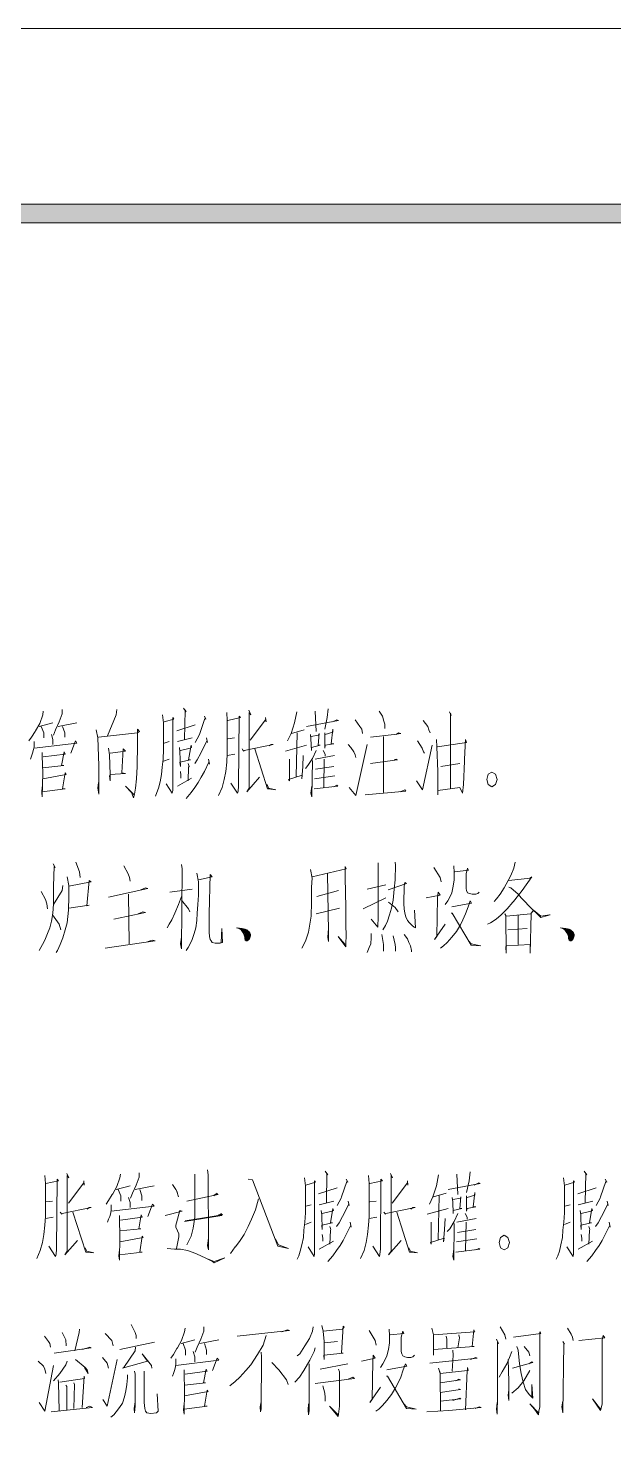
# Model space of a CAD drawing. Header units: millimetres. Extents: x 0 to 829, y 0 to 586.
# Drawn here: x 403.1 to 434.2, y 509.6 to 585.6 of the extents above; entities that cross this region are included whole.
import ezdxf

# ---------------------------------------------------------------- set-up
doc = ezdxf.new("R2010")
doc.units = ezdxf.units.MM

msp = doc.modelspace()

# ---------------------------------------------------------------- hatches: boundary and pattern name
h = msp.add_hatch(color=0)
h.dxf.hatch_style = 2
h.paths.add_polyline_path([(819.788528, 576.266028), (818.80075, 575.281778), (25.142472, 575.281778), (24.154694, 576.266028)])

# ---------------------------------------------------------------- linework, layer by layer
at = {"color": 0, "lineweight": 0}
for points in [[(0, 0), (0, 585.632278), (829.154778, 585.632278), (829.154778, 0)], [(819.788528, 576.266028), (818.80075, 575.281778), (25.142472, 575.281778), (24.154694, 576.266028)], [(428.039389, 545.599056), (427.95825, 545.874222), (427.76775, 545.987111), (427.573722, 545.874222), (427.492583, 545.599056), (427.573722, 545.323889), (427.76775, 545.211), (427.95825, 545.323889)], [(428.695556, 520.911667), (428.614417, 521.186833), (428.423917, 521.299722), (428.229889, 521.186833), (428.152278, 520.911667), (428.229889, 520.6365), (428.423917, 520.523611), (428.614417, 520.6365)]]:
    msp.add_lwpolyline(points, close=True, dxfattribs=at)
for points in [[(403.856472, 549.246778), (403.82825, 549.05275), (403.665972, 548.587083), (403.44725, 548.199028), (403.422556, 548.160222), (403.232056, 547.849778), (403.094472, 547.65575)], [(404.861889, 549.324389), (404.861889, 549.091556), (404.699611, 548.664694), (404.509111, 548.237833), (404.39975, 547.966194)], [(407.768778, 549.324389), (407.740556, 549.05275), (407.278417, 547.927389)], [(410.213528, 549.05275), (410.266444, 548.625889), (410.266444, 547.772167), (410.266444, 547.190083), (410.24175, 546.685611), (410.185306, 546.25875), (410.160611, 545.870694), (410.079472, 545.482639), (409.994806, 545.133389), (409.913667, 544.900556), (409.832528, 544.706528)], [(410.294667, 548.664694), (410.809722, 548.819917), (410.756806, 548.897528), (410.756806, 548.742306), (410.756806, 545.715472), (410.756806, 545.327417), (410.756806, 545.016972), (410.728583, 544.86175), (410.404028, 545.366222)], [(411.328306, 549.402), (411.462361, 549.207972), (411.409444, 549.285583), (411.381222, 547.733361)], [(412.443083, 548.975139), (412.524222, 548.819917), (412.467778, 548.858722), (412.196139, 548.043806), (412.171444, 547.966194), (411.952722, 547.578139)], [(413.635472, 549.169167), (413.663694, 548.742306), (413.663694, 547.694556), (413.663694, 547.073667), (413.663694, 546.996056), (413.635472, 546.530389), (413.582556, 546.025917), (413.501417, 545.599056), (413.392056, 545.172194), (413.201556, 544.745333)], [(413.691917, 548.742306), (414.36925, 548.897528), (414.288111, 548.975139), (414.263417, 545.249806), (414.235194, 544.978167), (414.206972, 544.86175), (413.854194, 545.405028)], [(414.806694, 549.285583), (414.912528, 549.05275), (414.831389, 549.169167), (414.831389, 545.133389), (414.697333, 544.939361), (415.374667, 545.715472)], [(415.70275, 548.897528), (415.730972, 548.664694), (415.70275, 548.781111), (414.887833, 547.694556)], [(417.360806, 549.207972), (417.251444, 548.625889), (417.060944, 548.043806), (416.870444, 547.65575)], [(418.338, 549.246778), (418.390917, 548.160222)], [(419.043556, 549.363194), (418.990639, 548.897528), (418.853056, 548.276639)], [(421.759944, 549.246778), (421.92575, 548.975139), (422.006889, 548.7035), (422.059806, 548.548278), (422.059806, 548.315444)], [(425.509972, 549.207972), (425.591111, 549.013944), (425.566417, 549.130361), (425.566417, 545.133389)], [(403.63775, 548.431861), (404.371528, 548.625889)], [(403.747111, 548.431861), (403.881167, 548.082611), (403.881167, 547.810972)], [(404.643167, 548.431861), (405.648583, 548.625889)], [(404.886583, 548.431861), (404.995944, 548.082611), (404.995944, 547.849778)], [(406.682222, 548.237833), (406.763361, 547.810972), (406.816278, 546.336361), (406.816278, 546.297556), (406.816278, 545.366222), (406.816278, 544.822944), (406.763361, 545.133389), (406.791583, 545.443833)], [(406.791583, 547.849778), (408.883556, 548.082611), (408.989389, 548.160222), (408.883556, 548.276639), (408.883556, 547.384111), (408.855333, 546.375167), (408.855333, 546.297556), (408.827111, 545.637861), (408.774194, 545.133389), (408.71775, 544.822944), (408.664833, 544.628917), (408.555472, 544.900556), (408.230917, 545.249806), (408.693056, 544.784139)], [(411.952722, 548.509472), (410.975528, 548.199028)], [(417.089167, 548.043806), (417.7665, 548.237833)], [(417.3855, 548.082611), (417.332583, 545.754278)], [(417.875861, 548.431861), (419.586833, 548.742306), (419.505694, 548.781111), (419.262278, 548.664694)], [(418.853056, 548.082611), (418.853056, 547.267694), (418.881278, 547.422917), (419.343417, 547.500528), (419.205833, 547.500528), (419.2905, 548.276639), (419.2905, 548.121417), (418.881278, 548.005)], [(420.482889, 548.781111), (420.729833, 548.431861), (420.839194, 548.276639), (420.863889, 548.043806)], [(421.297806, 547.849778), (422.550167, 548.005), (422.902944, 548.043806), (422.793583, 548.082611), (422.659528, 548.005)], [(424.098861, 548.742306), (424.342278, 548.431861), (424.395194, 548.237833), (424.479861, 548.082611)], [(403.366111, 547.616944), (403.366111, 547.345306), (403.337889, 547.190083), (403.284972, 546.996056), (403.232056, 546.840833), (403.175611, 546.685611)], [(403.366111, 547.267694), (405.648583, 547.539333), (405.567444, 547.65575), (405.324028, 546.996056)], [(404.290389, 548.005), (404.371528, 547.733361), (404.371528, 547.461722)], [(410.566306, 547.616944), (410.294667, 547.539333)], [(411.000222, 547.616944), (411.790444, 547.810972)], [(411.109583, 547.3065), (411.137806, 547.073667), (411.166028, 546.297556), (411.137806, 546.530389), (411.709306, 546.646806), (411.599944, 546.646806), (411.734, 547.422917), (411.762222, 547.3065), (411.681083, 547.267694), (411.166028, 547.151278)], [(412.548917, 547.810972), (412.605361, 547.578139), (412.577139, 547.65575), (412.252583, 546.996056), (412.062083, 546.646806), (411.9245, 546.452778)], [(414.044694, 547.810972), (413.691917, 547.772167)], [(414.453917, 547.228889), (414.535056, 547.112472), (414.55975, 547.151278), (416.108444, 547.461722), (416.002611, 547.461722), (415.89325, 547.384111)], [(417.875861, 547.422917), (416.761083, 547.112472)], [(418.094583, 548.005), (418.119278, 547.772167), (418.1475, 547.151278), (418.1475, 547.3065), (418.609639, 547.422917), (418.500278, 547.422917), (418.556722, 548.043806), (418.5285, 547.966194), (418.119278, 547.888583)], [(420.105417, 547.461722), (420.239472, 547.3065), (420.40175, 547.073667), (420.482889, 546.918444), (420.511111, 546.763222)], [(420.158333, 545.172194), (420.511111, 544.745333), (421.110833, 547.461722)], [(421.978667, 547.888583), (421.978667, 544.900556)], [(423.746083, 545.521444), (424.070639, 545.055778), (424.585694, 547.422917)], [(423.799, 547.65575), (424.042417, 547.267694), (424.123556, 547.073667), (424.18, 546.996056)], [(424.804417, 547.733361), (424.832639, 547.345306), (424.885556, 546.025917), (424.885556, 545.172194), (424.885556, 544.784139), (424.885556, 545.016972), (426.05325, 545.172194), (426.190833, 544.86175), (426.24375, 545.327417), (426.300194, 546.569194), (426.300194, 546.685611), (426.353111, 547.733361), (426.406028, 547.578139), (424.857333, 547.345306)], [(403.800028, 547.034861), (403.800028, 546.840833), (403.82825, 545.948306), (403.800028, 544.667722), (403.775333, 544.900556), (403.800028, 545.211)], [(403.856472, 546.802028), (405.024167, 546.95725), (404.97125, 547.073667), (404.833667, 546.336361), (404.943028, 546.336361), (403.82825, 546.219944)], [(407.334861, 547.267694), (407.387778, 546.918444), (407.416, 545.870694), (407.416, 545.521444), (407.387778, 545.793083), (407.416, 545.870694), (408.230917, 545.9095), (408.040417, 545.948306), (408.121556, 547.228889), (408.230917, 547.112472), (407.416, 546.996056)], [(410.566306, 546.685611), (410.266444, 546.569194)], [(412.658278, 546.685611), (412.714722, 546.413972), (412.6865, 546.530389), (412.443083, 546.025917), (412.277278, 545.715472), (412.115, 545.443833), (411.9245, 545.172194), (411.734, 544.900556), (411.462361, 544.590111)], [(413.663694, 546.879639), (414.072917, 546.95725)], [(415.13125, 547.228889), (415.812111, 545.094583), (415.865028, 545.094583), (416.246028, 545.055778), (415.865028, 545.133389), (415.783889, 545.327417)], [(416.979806, 546.685611), (416.979806, 545.521444), (416.923361, 545.599056), (417.657139, 545.831889), (417.632444, 545.637861), (417.685361, 546.297556), (417.713583, 546.879639)], [(418.390917, 547.151278), (418.200417, 546.724417), (417.957, 546.336361), (417.822944, 546.181139)], [(418.200417, 546.608), (418.175722, 544.667722), (418.119278, 544.86175), (418.175722, 545.249806)], [(418.338, 546.685611), (419.371639, 546.879639)], [(418.771917, 547.151278), (418.881278, 546.95725), (418.881278, 546.840833)], [(418.828361, 546.685611), (418.800139, 545.172194)], [(421.297806, 546.452778), (422.469028, 546.608), (422.740667, 546.646806), (422.659528, 546.685611), (422.550167, 546.646806)], [(403.82825, 545.637861), (405.077083, 545.870694), (405.024167, 545.948306), (404.886583, 545.094583), (405.024167, 545.094583), (403.800028, 544.939361)], [(411.166028, 546.025917), (411.190722, 545.831889), (411.190722, 545.676667)], [(411.571722, 546.452778), (411.628167, 546.297556), (411.599944, 546.25875), (411.571722, 545.521444)], [(418.366222, 546.142333), (419.343417, 546.297556)], [(426.05325, 546.452778), (425.047833, 546.297556)], [(411.000222, 545.249806), (411.762222, 545.676667)], [(418.285083, 545.094583), (419.562139, 545.249806), (419.505694, 545.288611), (419.343417, 545.211)], [(419.396333, 545.793083), (418.309778, 545.637861)], [(421.001472, 544.784139), (423.174583, 544.978167), (423.118139, 545.055778), (422.874722, 544.939361)], [(404.378583, 541.108194), (404.484417, 540.914167), (404.4315, 540.952972), (404.403278, 539.905222), (404.403278, 539.439556), (404.403278, 539.012694), (404.378583, 538.663444), (404.350361, 538.353), (404.293917, 538.042556), (404.212778, 537.693306), (404.078722, 537.382861), (403.941139, 537.033611), (403.807083, 536.800778), (403.644806, 536.490333)], [(405.599194, 541.185806), (405.789694, 540.681333), (405.817917, 540.370889)], [(408.153306, 540.991778), (408.372028, 540.564917), (408.453167, 540.370889), (408.481389, 540.176861)], [(411.222472, 541.069389), (411.250694, 540.836556), (411.222472, 536.567944), (411.169556, 536.839583), (411.222472, 537.188833)], [(412.040917, 540.603722), (412.122056, 540.138056), (412.122056, 539.439556), (412.093833, 538.935083), (412.065611, 538.469417), (412.040917, 538.081361), (411.984472, 537.693306), (411.903333, 537.382861), (411.793972, 537.072417), (411.684611, 536.839583), (411.578778, 536.645556), (411.469417, 536.490333)], [(412.122056, 540.254472), (412.855833, 540.409694), (412.746472, 540.526111), (412.690028, 538.430611), (412.690028, 537.964944), (412.690028, 537.460472), (412.71825, 537.227639), (412.746472, 537.072417), (412.799389, 536.994806), (412.855833, 536.917194), (413.018111, 536.878389), (413.28975, 536.878389), (413.399111, 536.917194), (413.370889, 537.6545), (413.342667, 536.917194), (413.261528, 536.878389)], [(418.098111, 540.79775), (418.17925, 540.332083), (418.151028, 539.866417), (418.151028, 539.0515), (418.126333, 538.314194), (418.069889, 537.887333), (417.98875, 537.460472), (417.854694, 537.033611), (417.745333, 536.800778), (417.635972, 536.60675)], [(418.17925, 540.409694), (419.999583, 540.836556), (419.946667, 540.952972), (419.946667, 540.370889), (419.974889, 538.779861), (419.974889, 537.964944), (419.974889, 537.848528), (419.999583, 537.266444), (419.974889, 536.878389), (419.974889, 536.684361), (419.565667, 537.227639), (419.946667, 536.800778)], [(418.994167, 540.564917), (419.050611, 537.499278), (419.050611, 536.956), (419.022389, 537.188833), (419.050611, 537.6545)], [(421.710556, 541.147), (421.710556, 538.70225), (421.710556, 538.197778), (421.685861, 537.809722), (421.685861, 537.732111), (421.333083, 538.158972)], [(422.610139, 541.185806), (422.634833, 541.030583), (422.610139, 540.254472), (422.553694, 539.75), (422.500778, 539.167917), (422.419639, 538.741056), (422.310278, 538.391806), (422.200917, 538.042556), (422.091556, 537.809722), (421.9575, 537.576889)], [(424.673889, 540.914167), (424.998444, 540.370889), (425.054889, 540.138056)], [(425.732222, 540.991778), (425.760444, 540.642528), (425.760444, 540.254472), (425.707528, 539.905222), (425.626389, 539.555972), (425.517028, 539.323139), (425.407667, 539.129111), (425.270083, 538.935083)], [(425.788667, 540.681333), (426.522444, 540.758944), (426.466, 540.875361), (426.384861, 540.564917), (426.384861, 540.293278), (426.384861, 540.060444), (426.384861, 539.788806), (426.413083, 539.672389), (426.466, 539.555972), (426.575361, 539.517167), (426.712944, 539.478361), (426.903444, 539.478361), (427.009278, 539.517167), (427.090417, 539.594778)], [(428.995417, 541.185806), (428.938972, 540.875361), (428.776694, 540.487306), (428.639111, 540.215667), (428.423917, 539.827611), (428.205194, 539.478361), (428.014694, 539.245528), (427.880639, 539.090306)], [(404.893639, 539.944028), (404.865417, 539.672389), (404.403278, 538.935083)], [(405.137056, 540.409694), (405.218194, 539.944028), (405.218194, 539.361944), (405.1935, 538.624639), (405.137056, 537.964944), (405.027694, 537.576889), (404.893639, 537.150028), (404.756056, 536.800778), (404.622, 536.490333), (404.540861, 536.373917)], [(405.218194, 539.905222), (406.414111, 540.138056), (406.30475, 540.215667), (406.170694, 538.857472), (406.30475, 538.896278), (405.218194, 538.741056)], [(407.338389, 539.323139), (409.430361, 539.788806), (409.296306, 539.827611), (409.049361, 539.711194)], [(410.598056, 539.594778), (411.793972, 539.75)], [(421.114361, 539.75), (422.119778, 539.982833)], [(422.229139, 539.711194), (423.206333, 540.060444), (423.125194, 540.09925), (423.096972, 539.905222), (423.096972, 539.594778), (423.072278, 539.323139), (423.072278, 538.973889), (423.096972, 538.70225), (423.125194, 538.469417), (423.178111, 538.275389), (423.25925, 538.081361), (423.368611, 537.964944), (423.506194, 537.809722), (423.615556, 537.732111), (423.696694, 537.693306), (423.64025, 538.624639)], [(428.667333, 540.215667), (429.810333, 540.332083), (429.782111, 540.332083), (429.891472, 540.409694), (429.372889, 539.672389), (429.182389, 539.439556), (428.91075, 539.090306), (428.886056, 539.0515), (428.586194, 538.70225), (428.261639, 538.391806), (427.99, 538.158972), (427.690139, 537.964944), (427.527861, 537.887333)], [(428.667333, 539.866417), (428.776694, 539.827611), (429.157694, 539.478361), (429.319972, 539.284333), (429.510472, 539.090306), (429.729194, 538.857472), (430.378306, 538.236583), (430.868667, 538.391806), (430.840444, 538.391806), (430.378306, 538.314194), (429.972611, 538.624639), (429.835028, 538.430611), (428.533278, 538.314194), (428.452139, 538.430611), (428.505056, 538.353), (428.533278, 536.335111), (428.505056, 536.684361), (428.533278, 536.723167), (428.557972, 536.723167), (429.810333, 536.800778), (429.810333, 536.335111), (429.86325, 538.430611)], [(403.750639, 539.633583), (403.969361, 539.206722), (404.0505, 538.973889), (404.078722, 538.70225)], [(408.396722, 539.478361), (408.424944, 536.839583)], [(411.222472, 539.361944), (411.060194, 538.935083), (410.869694, 538.469417), (410.707417, 538.120167), (410.573361, 537.887333), (410.464, 537.693306)], [(411.222472, 539.167917), (411.603472, 538.70225), (411.659917, 538.547028)], [(419.593889, 539.672389), (418.426194, 539.361944)], [(420.895639, 538.70225), (422.119778, 539.284333)], [(422.253833, 539.0515), (422.610139, 538.779861), (422.772417, 538.547028)], [(424.264667, 539.284333), (424.998444, 539.439556), (424.892611, 539.594778), (424.864389, 539.284333), (424.836167, 537.227639), (424.702111, 537.072417), (425.270083, 537.887333)], [(425.626389, 538.818667), (426.684722, 539.012694), (426.603583, 539.129111), (426.494222, 538.818667), (426.356639, 538.430611), (426.222583, 538.120167), (426.085, 537.848528), (425.869806, 537.499278), (425.626389, 537.188833), (425.379444, 536.917194), (425.188944, 536.723167), (425.026667, 536.60675)], [(404.350361, 538.391806), (404.703139, 537.887333), (404.784278, 537.576889)], [(407.610028, 538.158972), (409.296306, 538.508222), (409.158722, 538.547028), (408.915306, 538.430611)], [(418.397972, 538.430611), (419.646806, 538.741056)], [(425.598167, 538.469417), (425.651083, 538.469417), (426.6565, 536.761972), (427.175083, 536.723167), (426.6565, 536.839583), (426.522444, 536.994806)], [(429.157694, 538.391806), (429.157694, 536.800778)], [(414.185806, 537.693306), (414.457444, 537.6545), (414.619722, 537.615694), (414.700861, 537.576889), (414.757306, 537.538083), (414.810222, 537.499278), (414.866667, 537.421667), (414.891361, 537.344056), (414.891361, 537.266444), (414.838444, 537.111222), (414.782, 537.033611), (414.729083, 536.994806), (414.676167, 536.994806), (414.619722, 537.033611), (414.595028, 537.111222), (414.595028, 537.188833), (414.566806, 537.30525), (414.510361, 537.421667), (414.404528, 537.576889), (414.295167, 537.6545), (414.157583, 537.693306)], [(414.295167, 537.6545), (414.429222, 537.6545)], [(414.376306, 537.615694), (414.376306, 537.6545)], [(414.595028, 537.615694), (414.376306, 537.615694)], [(414.404528, 537.576889), (414.700861, 537.576889)], [(414.429222, 537.6545), (414.429222, 537.538083)], [(414.757306, 537.538083), (414.429222, 537.538083)], [(414.485667, 537.460472), (414.485667, 537.615694)], [(414.485667, 537.499278), (414.782, 537.499278)], [(414.538583, 537.615694), (414.538583, 537.382861)], [(414.595028, 537.111222), (414.595028, 537.615694)], [(414.647944, 537.576889), (414.647944, 537.033611)], [(414.700861, 536.994806), (414.700861, 537.576889)], [(414.757306, 537.538083), (414.757306, 537.033611)], [(414.810222, 537.072417), (414.810222, 537.499278)], [(428.614417, 537.576889), (429.644528, 537.6545)], [(431.440167, 537.693306), (431.711806, 537.6545), (431.874083, 537.615694), (431.955222, 537.576889), (432.008139, 537.538083), (432.064583, 537.499278), (432.1175, 537.421667), (432.145722, 537.344056), (432.145722, 537.266444), (432.092806, 537.111222), (432.036361, 537.033611), (431.983444, 536.994806), (431.927, 536.994806), (431.874083, 537.033611), (431.845861, 537.111222), (431.845861, 537.188833), (431.821167, 537.30525), (431.764722, 537.421667), (431.655361, 537.576889), (431.549528, 537.6545), (431.411944, 537.693306)], [(431.549528, 537.6545), (431.683583, 537.6545)], [(431.630667, 537.615694), (431.630667, 537.6545)], [(431.845861, 537.615694), (431.630667, 537.615694)], [(431.655361, 537.576889), (431.955222, 537.576889)], [(431.683583, 537.6545), (431.683583, 537.538083)], [(432.008139, 537.538083), (431.683583, 537.538083)], [(431.7365, 537.460472), (431.7365, 537.615694)], [(431.7365, 537.499278), (432.036361, 537.499278)], [(431.792944, 537.615694), (431.792944, 537.382861)], [(431.845861, 537.111222), (431.845861, 537.615694)], [(431.902306, 537.576889), (431.902306, 537.033611)], [(431.955222, 536.994806), (431.955222, 537.576889)], [(432.008139, 537.538083), (432.008139, 537.033611)], [(432.064583, 537.072417), (432.064583, 537.499278)], [(407.147889, 536.60675), (409.811361, 536.994806), (409.673778, 537.033611), (409.430361, 536.956)], [(414.866667, 537.421667), (414.510361, 537.421667)], [(414.566806, 537.344056), (414.891361, 537.344056)], [(414.891361, 537.266444), (414.595028, 537.266444)], [(414.595028, 537.188833), (414.866667, 537.188833)], [(414.838444, 537.111222), (414.595028, 537.111222)], [(414.619722, 537.033611), (414.782, 537.033611)], [(414.866667, 537.421667), (414.866667, 537.188833)], [(421.333083, 537.382861), (421.333083, 537.150028), (421.304861, 536.839583), (421.223722, 536.645556), (421.114361, 536.373917)], [(421.901056, 537.344056), (421.982194, 536.800778), (421.982194, 536.567944), (421.982194, 536.451528)], [(422.500778, 537.266444), (422.553694, 537.033611), (422.610139, 536.800778), (422.634833, 536.645556), (422.634833, 536.451528)], [(423.096972, 537.344056), (423.25925, 537.111222), (423.343917, 536.917194), (423.425056, 536.723167), (423.477972, 536.490333), (423.477972, 536.412722)], [(432.1175, 537.421667), (431.764722, 537.421667)], [(431.821167, 537.344056), (432.145722, 537.344056)], [(432.145722, 537.266444), (431.845861, 537.266444)], [(431.845861, 537.188833), (432.1175, 537.188833)], [(432.092806, 537.111222), (431.845861, 537.111222)], [(431.874083, 537.033611), (432.036361, 537.033611)], [(432.1175, 537.421667), (432.1175, 537.188833)], [(405.112361, 524.598194), (405.218194, 524.365361), (405.137056, 524.481778), (405.137056, 520.446), (405.003, 520.251972), (405.680333, 521.028083)], [(407.962806, 524.559389), (407.938111, 524.365361), (407.772306, 523.899694), (407.557111, 523.511639), (407.528889, 523.472833), (407.338389, 523.162389), (407.204333, 522.968361)], [(408.968222, 524.637), (408.968222, 524.404167), (408.805944, 523.977306), (408.615444, 523.550444), (408.506083, 523.278806)], [(411.931556, 524.559389), (411.931556, 523.123583), (411.931556, 523.045972), (411.931556, 522.269861), (411.850417, 521.687778), (411.741056, 521.260917), (411.497639, 520.79525)], [(412.608889, 524.792222), (412.637111, 524.520583), (412.665333, 520.834056), (412.665333, 520.523611), (412.608889, 520.756444), (412.665333, 521.1445)], [(418.884806, 524.714611), (419.022389, 524.520583), (418.969472, 524.598194), (418.94125, 523.045972)], [(422.363194, 524.598194), (422.472556, 524.365361), (422.391417, 524.481778), (422.391417, 520.446), (422.253833, 520.251972), (422.934694, 521.028083)], [(424.917306, 524.520583), (424.807944, 523.9385), (424.620972, 523.356417), (424.430472, 522.968361)], [(425.898028, 524.559389), (425.950944, 523.472833)], [(426.603583, 524.675806), (426.547139, 524.210139), (426.413083, 523.58925)], [(432.689, 524.714611), (432.826583, 524.520583), (432.770139, 524.598194), (432.741917, 523.045972)], [(403.941139, 524.481778), (403.969361, 524.054917), (403.969361, 523.007167), (403.969361, 522.386278), (403.969361, 522.308667), (403.941139, 521.843), (403.888222, 521.338528), (403.807083, 520.911667), (403.697722, 520.484806), (403.507222, 520.057944)], [(403.997583, 524.054917), (404.674917, 524.210139), (404.593778, 524.28775), (404.565556, 520.562417), (404.540861, 520.290778), (404.512639, 520.174361), (404.159861, 520.717639)], [(406.008417, 524.210139), (406.033111, 523.977306), (406.008417, 524.093722), (405.1935, 523.007167)], [(407.747611, 523.744472), (408.481389, 523.9385)], [(408.753028, 523.744472), (409.758444, 523.9385)], [(410.735639, 524.016111), (410.926139, 523.744472), (411.007278, 523.58925)], [(414.782, 524.28775), (415.000722, 524.248944), (416.358917, 520.717639), (416.930417, 520.601222), (416.387139, 520.79525), (416.224861, 521.105694)], [(417.773556, 524.365361), (417.826472, 523.9385), (417.826472, 523.084778), (417.826472, 522.502694), (417.79825, 521.998222), (417.745333, 521.571361), (417.717111, 521.183306), (417.635972, 520.79525), (417.554833, 520.446), (417.473694, 520.213167), (417.392556, 520.019139)], [(417.854694, 523.977306), (418.36975, 524.132528), (418.316833, 524.210139), (418.316833, 524.054917), (418.316833, 521.028083), (418.316833, 520.640028), (418.316833, 520.329583), (418.288611, 520.174361), (417.964056, 520.678833)], [(419.51275, 523.822083), (418.532028, 523.511639)], [(419.999583, 524.28775), (420.080722, 524.132528), (420.027806, 524.171333), (419.756167, 523.356417), (419.727944, 523.278806), (419.51275, 522.89075)], [(421.1955, 524.481778), (421.223722, 524.054917), (421.223722, 523.007167), (421.223722, 522.386278), (421.223722, 522.308667), (421.1955, 521.843), (421.142583, 521.338528), (421.061444, 520.911667), (420.952083, 520.484806), (420.761583, 520.057944)], [(421.251944, 524.054917), (421.929278, 524.210139), (421.848139, 524.28775), (421.819917, 520.562417), (421.795222, 520.290778), (421.767, 520.174361), (421.414222, 520.717639)], [(423.25925, 524.210139), (423.287472, 523.977306), (423.25925, 524.093722), (422.444333, 523.007167)], [(425.435889, 523.744472), (427.146861, 524.054917), (427.065722, 524.093722), (426.818778, 523.977306)], [(431.574222, 524.365361), (431.630667, 523.9385), (431.630667, 523.084778), (431.630667, 522.502694), (431.602444, 521.998222), (431.549528, 521.571361), (431.521306, 521.183306), (431.440167, 520.79525), (431.359028, 520.446), (431.277889, 520.213167), (431.193222, 520.019139)], [(431.655361, 523.977306), (432.173944, 524.132528), (432.1175, 524.210139), (432.1175, 524.054917), (432.1175, 521.028083), (432.1175, 520.640028), (432.1175, 520.329583), (432.092806, 520.174361), (431.764722, 520.678833)], [(433.313417, 523.822083), (432.336222, 523.511639)], [(433.803778, 524.28775), (433.884917, 524.132528), (433.832, 524.171333), (433.560361, 523.356417), (433.532139, 523.278806), (433.313417, 522.89075)], [(404.350361, 523.123583), (403.997583, 523.084778)], [(407.853444, 523.744472), (407.991028, 523.395222), (407.991028, 523.123583)], [(408.396722, 523.317611), (408.481389, 523.045972), (408.481389, 522.774333)], [(408.996444, 523.744472), (409.105806, 523.395222), (409.105806, 523.162389)], [(410.979056, 523.628056), (411.060194, 523.356417)], [(411.497639, 523.123583), (413.180389, 523.472833), (413.09925, 523.511639), (413.127472, 523.550444), (412.961667, 523.434028)], [(411.497639, 523.123583), (413.180389, 523.472833), (413.09925, 523.511639), (412.936972, 523.395222)], [(415.325278, 523.24), (415.163, 522.657917), (414.947806, 522.153444), (414.782, 521.765389), (414.566806, 521.338528), (414.348083, 521.028083), (414.104667, 520.678833), (414.076444, 520.678833), (413.833028, 520.329583)], [(418.56025, 522.929556), (419.346944, 523.123583)], [(420.108944, 523.123583), (420.161861, 522.89075), (420.137167, 522.968361), (419.809083, 522.308667), (419.618583, 521.959417), (419.484528, 521.765389)], [(421.604722, 523.123583), (421.251944, 523.084778)], [(424.645667, 523.356417), (425.326528, 523.550444)], [(424.945528, 523.395222), (424.892611, 521.066889)], [(425.651083, 523.317611), (425.679306, 523.084778), (425.707528, 522.463889), (425.707528, 522.619111), (426.169667, 522.735528), (426.060306, 522.735528), (426.113222, 523.356417), (426.085, 523.278806), (425.679306, 523.201194)], [(426.413083, 523.395222), (426.413083, 522.580306), (426.441306, 522.735528), (426.903444, 522.813139), (426.765861, 522.813139), (426.847, 523.58925), (426.847, 523.434028), (426.441306, 523.317611)], [(432.364444, 522.929556), (433.151139, 523.123583)], [(433.913139, 523.123583), (433.966056, 522.89075), (433.937833, 522.968361), (433.613278, 522.308667), (433.422778, 521.959417), (433.285194, 521.765389)], [(403.969361, 522.19225), (404.378583, 522.269861)], [(404.756056, 522.5415), (404.840722, 522.425083), (404.865417, 522.463889), (406.414111, 522.774333), (406.30475, 522.774333), (406.198917, 522.696722)], [(405.436917, 522.5415), (406.117778, 520.407194), (406.170694, 520.407194), (406.551694, 520.368389), (406.170694, 520.446), (406.089556, 520.640028)], [(407.475972, 522.929556), (407.475972, 522.657917), (407.44775, 522.502694), (407.394833, 522.308667), (407.338389, 522.153444), (407.285472, 521.998222)], [(407.475972, 522.580306), (409.758444, 522.851944), (409.673778, 522.968361), (409.430361, 522.308667)], [(407.909889, 522.347472), (407.909889, 522.153444), (407.938111, 521.260917), (407.909889, 519.980333), (407.881667, 520.213167), (407.909889, 520.523611)], [(407.962806, 522.114639), (409.1305, 522.269861), (409.077583, 522.386278), (408.943528, 521.648972), (409.049361, 521.648972), (407.938111, 521.532556)], [(410.354639, 522.347472), (411.250694, 522.580306), (411.141333, 522.619111), (410.950833, 521.959417), (410.926139, 521.843), (410.926139, 521.726583), (411.007278, 521.532556), (411.088417, 521.377333), (411.088417, 521.222111), (410.950833, 520.601222)], [(411.388278, 522.037028), (413.370889, 522.347472), (413.28975, 522.425083), (413.046333, 522.308667)], [(411.412972, 522.075833), (413.399111, 522.386278), (413.317972, 522.463889)], [(418.126333, 522.929556), (417.854694, 522.851944)], [(418.669611, 522.619111), (418.697833, 522.386278), (418.722528, 521.610167), (418.697833, 521.843), (419.265806, 521.959417), (419.156444, 521.959417), (419.294028, 522.735528), (419.32225, 522.619111), (419.241111, 522.580306), (418.722528, 522.463889)], [(421.223722, 522.19225), (421.629417, 522.269861)], [(422.010417, 522.5415), (422.091556, 522.425083), (422.119778, 522.463889), (423.668472, 522.774333), (423.559111, 522.774333), (423.44975, 522.696722)], [(422.691278, 522.5415), (423.368611, 520.407194), (423.425056, 520.407194), (423.802528, 520.368389), (423.425056, 520.446), (423.343917, 520.640028)], [(425.435889, 522.735528), (424.321111, 522.425083)], [(425.950944, 522.463889), (425.760444, 522.037028), (425.517028, 521.648972), (425.379444, 521.49375)], [(426.331944, 522.463889), (426.441306, 522.269861), (426.441306, 522.153444)], [(431.927, 522.929556), (431.655361, 522.851944)], [(432.470278, 522.619111), (432.4985, 522.386278), (432.526722, 521.610167), (432.4985, 521.843), (433.07, 521.959417), (432.960639, 521.959417), (433.098222, 522.735528), (433.122917, 522.619111), (433.041778, 522.580306), (432.526722, 522.463889)], [(418.126333, 521.998222), (417.826472, 521.881806)], [(420.218306, 521.998222), (420.271222, 521.726583), (420.246528, 521.843), (419.999583, 521.338528), (419.837306, 521.028083), (419.675028, 520.756444), (419.484528, 520.484806), (419.294028, 520.213167), (419.022389, 519.902722)], [(419.13175, 521.765389), (419.184667, 521.610167), (419.156444, 521.571361), (419.13175, 520.834056)], [(424.536306, 521.998222), (424.536306, 520.834056), (424.483389, 520.911667), (425.217167, 521.1445), (425.188944, 520.950472), (425.245389, 521.610167), (425.270083, 522.19225)], [(425.760444, 521.920611), (425.732222, 519.980333), (425.679306, 520.174361), (425.732222, 520.562417)], [(425.898028, 521.998222), (426.928139, 522.19225)], [(425.922722, 521.454944), (426.903444, 521.610167)], [(426.384861, 521.998222), (426.356639, 520.484806)], [(431.927, 521.998222), (431.630667, 521.881806)], [(434.018972, 521.998222), (434.075417, 521.726583), (434.047194, 521.843), (433.803778, 521.338528), (433.6415, 521.028083), (433.475694, 520.756444), (433.285194, 520.484806), (433.098222, 520.213167), (432.826583, 519.902722)], [(432.932417, 521.765389), (432.988861, 521.610167), (432.960639, 521.571361), (432.932417, 520.834056)], [(407.938111, 520.950472), (409.186944, 521.183306), (409.1305, 521.260917), (408.996444, 520.407194), (409.1305, 520.407194), (407.909889, 520.251972)], [(418.56025, 520.562417), (419.32225, 520.989278)], [(418.722528, 521.338528), (418.75075, 521.1445), (418.75075, 520.989278)], [(426.956361, 521.105694), (425.869806, 520.950472)], [(432.364444, 520.562417), (433.122917, 520.989278)], [(432.526722, 521.338528), (432.554944, 521.1445), (432.554944, 520.989278)], [(410.464, 520.601222), (410.845, 520.562417), (411.169556, 520.562417), (411.550556, 520.484806), (411.984472, 520.329583), (412.065611, 520.290778), (412.474833, 520.09675), (412.880528, 519.902722), (412.961667, 519.825111), (413.533167, 520.09675), (412.961667, 519.902722), (412.637111, 520.019139)], [(425.841583, 520.407194), (427.118639, 520.562417), (427.065722, 520.601222), (426.903444, 520.523611)], [(405.789694, 516.304389), (405.761472, 516.110361), (405.546278, 515.140222)], [(408.534306, 516.537222), (408.753028, 516.110361), (408.805944, 515.955139), (408.805944, 515.799917)], [(411.412972, 516.343194), (411.388278, 516.149167), (411.222472, 515.6835), (411.007278, 515.295444), (410.979056, 515.256639), (410.788556, 514.946194), (410.6545, 514.752167)], [(412.418389, 516.420806), (412.418389, 516.187972), (412.256111, 515.761111), (412.065611, 515.33425), (411.95625, 515.062611)], [(414.185806, 515.916333), (416.983333, 516.226778), (416.873972, 516.265583), (416.577639, 516.149167)], [(418.235694, 516.420806), (418.207472, 516.187972), (418.045194, 515.799917), (417.79825, 515.411861), (417.526611, 514.985), (417.392556, 514.868583)], [(418.697833, 516.498417), (418.778972, 516.187972), (418.831889, 515.644694), (418.831889, 515.140222), (418.831889, 514.829778), (418.831889, 514.674556), (418.803667, 514.907389), (419.837306, 515.023806), (419.756167, 515.023806), (419.837306, 516.459611), (419.890222, 516.420806), (419.809083, 516.304389), (418.778972, 516.187972)], [(421.223722, 516.226778), (421.548278, 515.6835), (421.604722, 515.450667)], [(422.282056, 516.304389), (422.310278, 515.955139), (422.310278, 515.567083), (422.253833, 515.217833), (422.172694, 514.868583), (422.066861, 514.63575), (421.9575, 514.441722), (421.819917, 514.247694)], [(422.3385, 515.993944), (423.072278, 516.071556), (423.015833, 516.187972), (422.934694, 515.877528), (422.934694, 515.605889), (422.934694, 515.373056), (422.934694, 515.101417), (422.962917, 514.985), (423.015833, 514.868583), (423.125194, 514.829778), (423.25925, 514.790972), (423.44975, 514.790972), (423.559111, 514.829778), (423.64025, 514.907389)], [(424.564528, 516.343194), (424.645667, 515.993944), (424.645667, 515.179028), (424.645667, 515.140222), (424.645667, 514.907389), (424.645667, 515.140222), (424.645667, 515.217833), (426.818778, 515.373056), (426.712944, 515.373056), (426.794083, 516.265583), (426.847, 516.149167), (424.645667, 515.993944)], [(428.205194, 516.420806), (428.452139, 515.993944), (428.505056, 515.761111)], [(431.792944, 516.343194), (431.983444, 516.03275), (432.064583, 515.877528), (432.092806, 515.6835)], [(403.916444, 515.916333), (404.131639, 515.644694), (404.212778, 515.528278), (404.241, 515.33425)], [(404.865417, 516.110361), (405.055917, 515.722306), (405.084139, 515.411861)], [(407.147889, 516.071556), (407.500667, 515.6835), (407.581806, 515.411861)], [(407.938111, 515.217833), (409.783139, 515.605889)], [(411.197778, 515.528278), (411.931556, 515.722306)], [(411.307139, 515.528278), (411.441194, 515.179028), (411.441194, 514.907389)], [(412.203194, 515.528278), (413.208611, 515.722306)], [(412.446611, 515.528278), (412.555972, 515.179028), (412.555972, 514.946194)], [(415.7345, 515.955139), (415.572222, 515.450667), (415.272361, 514.946194), (414.919583, 514.402917), (414.647944, 514.092472), (414.323389, 513.743222), (414.076444, 513.510389), (413.804806, 513.277556)], [(418.831889, 515.567083), (419.537444, 515.644694)], [(425.326528, 515.916333), (425.35475, 515.761111), (425.35475, 515.295444)], [(426.003861, 515.993944), (426.032083, 515.838722), (425.950944, 515.295444)], [(428.014694, 515.761111), (428.124056, 515.528278), (428.071139, 515.605889), (428.071139, 512.734278), (428.042917, 511.764139), (428.014694, 512.035778), (428.042917, 512.385028)], [(428.91075, 515.877528), (430.378306, 516.071556), (430.325389, 516.149167), (430.325389, 515.877528), (430.325389, 512.967111), (430.325389, 512.152194), (430.272472, 511.919361), (430.24425, 511.725333), (430.025528, 512.035778), (429.782111, 512.307417), (430.24425, 511.84175)], [(431.549528, 515.644694), (431.630667, 515.489472), (431.602444, 515.528278), (431.549528, 511.84175), (431.493083, 512.152194), (431.549528, 512.462639)], [(432.389139, 515.6835), (433.775556, 515.838722), (433.694417, 515.955139), (433.6415, 515.722306), (433.6415, 512.307417), (433.613278, 512.152194), (433.560361, 511.958167), (433.122917, 512.579056), (433.560361, 512.035778), (433.585056, 512.113389)], [(404.4315, 515.023806), (406.414111, 515.295444), (406.332972, 515.33425), (405.951972, 515.217833)], [(405.570972, 514.674556), (406.089556, 514.247694), (406.198917, 514.131278), (406.251833, 513.93725), (406.061333, 514.247694)], [(407.013833, 514.790972), (407.25725, 514.480528), (407.338389, 514.208889)], [(407.038528, 512.54025), (407.25725, 512.191), (407.800528, 514.674556)], [(408.777722, 515.33425), (408.753028, 515.140222), (408.153306, 514.247694), (408.072167, 514.208889), (409.402139, 514.596944), (409.1305, 514.985), (409.620861, 514.364111), (409.649083, 514.208889)], [(410.926139, 514.713361), (410.926139, 514.441722), (410.897917, 514.2865), (410.845, 514.092472), (410.788556, 513.93725), (410.735639, 513.782028)], [(410.926139, 514.364111), (413.208611, 514.63575), (413.127472, 514.752167), (412.880528, 514.092472)], [(411.850417, 515.101417), (411.931556, 514.829778), (411.931556, 514.558139)], [(415.462861, 515.062611), (415.491083, 514.829778), (415.462861, 512.035778), (415.434639, 511.880556), (415.409944, 512.152194), (415.462861, 512.423833)], [(418.341528, 515.295444), (418.288611, 515.101417), (418.069889, 514.63575), (417.745333, 514.092472), (417.501917, 513.743222), (417.254972, 513.471583)], [(420.8145, 514.596944), (421.548278, 514.752167), (421.438917, 514.907389), (421.414222, 514.596944), (421.386, 512.54025), (421.251944, 512.385028), (421.819917, 513.199944)], [(424.455167, 514.480528), (426.984583, 514.752167), (426.903444, 514.790972), (426.628278, 514.674556)], [(425.679306, 515.179028), (425.707528, 514.907389), (425.651083, 514.053667)], [(428.829611, 515.101417), (428.695556, 514.790972), (428.557972, 514.441722), (428.314556, 514.014861), (428.152278, 513.743222)], [(428.639111, 514.674556), (428.667333, 513.510389), (428.667333, 512.850694), (428.667333, 512.501444), (428.639111, 512.773083), (428.667333, 513.044722)], [(429.10125, 515.373056), (429.157694, 515.179028), (429.238833, 514.441722), (429.319972, 513.93725), (429.429333, 513.471583), (429.563389, 513.083528), (429.753889, 512.811889), (429.944389, 512.617861), (429.891472, 513.355167), (429.891472, 512.695472)], [(429.48225, 515.373056), (429.729194, 515.062611), (429.782111, 514.868583)], [(403.588361, 514.596944), (403.86, 514.325306), (403.941139, 514.170083), (403.997583, 513.93725)], [(403.644806, 512.385028), (403.941139, 511.919361), (404.403278, 514.364111)], [(405.137056, 514.596944), (405.055917, 514.402917), (404.731361, 513.93725), (404.403278, 513.549194)], [(408.724806, 514.053667), (408.753028, 513.898444), (408.753028, 512.191), (408.724806, 511.84175), (408.696583, 512.074583), (408.753028, 512.423833)], [(409.239861, 514.053667), (409.239861, 512.385028), (409.268083, 512.074583), (409.296306, 511.919361), (409.377444, 511.84175), (409.592639, 511.802944), (409.8925, 511.84175), (409.973639, 511.919361), (409.920722, 512.850694)], [(411.360056, 514.131278), (411.360056, 513.93725), (411.388278, 513.044722), (411.360056, 511.764139), (411.331833, 511.996972), (411.360056, 512.307417)], [(411.412972, 513.898444), (412.584194, 514.053667), (412.52775, 514.170083), (412.393694, 513.432778), (412.499528, 513.432778), (411.388278, 513.316361)], [(416.902194, 513.355167), (416.821056, 513.588), (416.415361, 514.131278), (416.034361, 514.519333)], [(418.016972, 514.441722), (418.016972, 511.958167), (417.98875, 511.725333), (417.964056, 511.996972), (417.98875, 512.307417)], [(418.613167, 514.170083), (420.080722, 514.441722)], [(419.593889, 514.170083), (419.646806, 514.014861), (419.646806, 512.8895), (419.646806, 512.191), (419.593889, 511.764139), (419.565667, 511.647722), (419.103528, 512.191), (419.565667, 511.725333)], [(422.172694, 514.131278), (423.234556, 514.325306), (423.153417, 514.441722), (423.044056, 514.131278), (422.906472, 513.743222), (422.772417, 513.432778), (422.634833, 513.161139), (422.419639, 512.811889), (422.172694, 512.501444), (421.929278, 512.229806), (421.738778, 512.035778), (421.5765, 511.919361)], [(425.026667, 511.919361), (424.998444, 513.976056), (424.917306, 514.208889), (424.998444, 513.93725), (426.466, 514.092472), (426.466, 514.247694), (426.494222, 514.092472), (426.441306, 514.092472), (426.356639, 511.996972)], [(429.782111, 514.092472), (429.457556, 513.549194), (429.157694, 513.161139), (428.829611, 512.8895)], [(428.857833, 514.208889), (429.944389, 514.519333), (429.891472, 514.558139), (429.729194, 514.441722)], [(404.650222, 513.588), (404.674917, 513.432778), (404.703139, 511.958167)], [(404.731361, 513.471583), (406.061333, 513.665611), (406.033111, 513.782028), (405.927278, 512.113389)], [(405.055917, 513.316361), (405.112361, 513.23875), (405.112361, 511.996972)], [(405.489833, 513.432778), (405.518056, 513.355167), (405.489833, 512.074583)], [(408.343806, 513.859639), (408.343806, 513.704417), (408.315583, 513.355167), (408.262667, 513.005917), (408.181528, 512.695472), (408.072167, 512.346222), (407.909889, 512.113389), (407.747611, 511.880556), (407.610028, 511.725333), (407.44775, 511.608917)], [(418.341528, 513.393972), (420.4335, 513.665611), (420.352361, 513.743222), (420.108944, 513.626806)], [(418.75075, 513.277556), (418.860111, 512.8895), (418.884806, 512.656667), (418.884806, 512.462639)], [(422.148, 513.782028), (422.200917, 513.782028), (423.206333, 512.074583), (423.721389, 512.035778), (423.206333, 512.152194), (423.072278, 512.307417)], [(424.998444, 513.432778), (426.085, 513.588), (426.003861, 513.626806), (425.841583, 513.549194)], [(424.998444, 512.928306), (426.085, 513.083528), (426.003861, 513.122333)], [(411.388278, 512.734278), (412.637111, 512.967111), (412.584194, 513.044722), (412.446611, 512.191), (412.584194, 512.191), (411.360056, 512.035778)], [(425.026667, 512.462639), (426.113222, 512.579056), (426.060306, 512.617861), (425.679306, 512.501444)], [(404.269222, 511.880556), (406.470556, 512.113389), (406.332972, 512.191), (406.142472, 512.113389)], [(426.875222, 512.074583), (427.090417, 512.152194), (427.199778, 512.113389), (425.460583, 511.958167), (424.292889, 511.880556)]]:
    msp.add_lwpolyline(points, dxfattribs=at)

doc.saveas('drawing.dxf')
